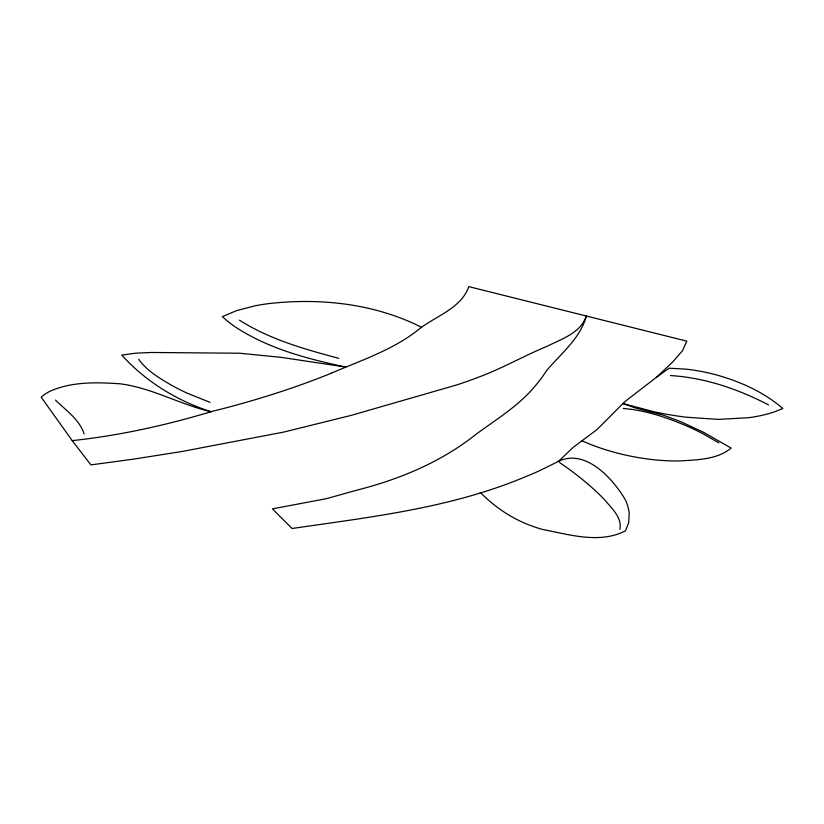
<?xml version="1.0" encoding="UTF-8"?>
<svg xmlns="http://www.w3.org/2000/svg" width="824" height="824" viewBox="0 0 824 824"><rect width="100%" height="100%" fill="white"/><g stroke="black" fill="none" stroke-linecap="round" stroke-linejoin="round"><path stroke-width="1.24" d="M619.906 529.348C622.305 517.256 611.058 507.718 604.126 499.262C590.695 485.418 575.461 473.419 559.578 462.501M72.213 440.634C119.305 435.587 165.748 425.339 211.068 411.712C180.147 404.615 152.007 387.919 120.304 383.829C96.851 382.212 71.935 381.461 49.996 391.256A91.32 42.446 14.6 0 0 41.2 397.199L72.213 440.634L90.898 464.891L133.478 459.143L182.434 451.418L283.672 432.095L351.106 415.399L457.217 384.798A687.69 319.671 14.6 0 0 477.539 377.557C501.517 368.853 523.611 355.958 547.167 346.265C561.597 338.983 580.807 332.947 586.307 316.014C580.292 338.674 560.65 353.712 546.261 371.047A514.701 239.248 14.6 0 1 534.838 386.374C518.543 405.923 496.573 419.22 476.324 434.052C450.058 455.116 419.488 470.288 387.713 481.072A524.528 243.822 14.6 0 1 356.885 490.146L326.592 498.623L272.383 508.882L292.067 528.493C370.707 517.019 450.615 508.14 524.641 477.065A567.654 263.876 14.6 0 0 538.793 471.071L558.312 461.492L573.504 447.072L596.947 429.644L624.644 401.834L656.81 377.011L672.858 361.808L682.54 350.694L686.814 341.146L468.804 286.628C460.894 309.062 434.784 316.107 417.892 330.125C392.245 350.2 360.871 360.479 331.31 373.179M656.81 377.011L669.119 368.204L685.372 369.101A93.699 43.559 14.6 0 1 717.457 375.198C741.075 381.934 764.136 392.296 782.8 408.519L775.054 411.629A146.775 68.227 14.6 0 1 748.553 417.716L718.425 419.395L686.33 417.212A170.589 79.3 14.6 0 1 653.926 411.732L622.841 403.492L634.326 407.643L663.299 415.152L680.655 421.631L703.778 432.415L731.146 448.06C716.89 459.926 696.414 459.813 678.842 460.987A126.649 58.875 14.6 0 1 652.031 459.545C627.981 456.753 604.239 450.677 582.084 440.861M558.312 461.492C585.349 447.865 613.571 479.238 625.509 500.147A139.617 64.9 14.6 0 1 629.196 513.836L628.671 522.591L625.56 530.769C599.81 544.19 569.024 534.57 542.264 529.358A67.218 31.25 14.6 0 1 526.268 523.827C508.923 516.658 493.329 505.637 480.176 492.309M670.54 375.548C704.901 377.732 738.294 389.062 768.648 404.986M623.274 408.488C644.832 410.125 665.586 417.099 685.403 425.421A147.702 68.66 14.6 0 1 703.274 433.908L718.827 442.879M338.736 358.306C304.519 349.232 269.644 339.334 239.496 320.196M211.068 411.712C177.129 400.917 145.714 381.512 121.736 355.093L136.228 353.136L151.884 352.476L239.681 353.238L280.984 357.328L345.812 367.071C308.104 359.017 269.726 349.057 236.921 328.014A102.66 47.72 14.6 0 1 222.367 316.612L236.952 310.493L254.853 305.858A188.531 87.643 14.6 0 1 269.932 303.459C310.751 299.04 352.713 301.769 391.802 314.892A111.374 51.778 14.6 0 1 414.235 323.75L421.394 327.221M210.079 402.369L187.285 393.223A136.939 63.654 14.6 0 1 171.238 385.096C159.351 378.103 146.847 370.8 138.72 359.346M55.496 400.083C65.899 410.393 79.32 419.303 84.1 433.815M331.351 373.2A1197.128 556.478 14.6 0 1 211.016 411.67"/></g></svg>
